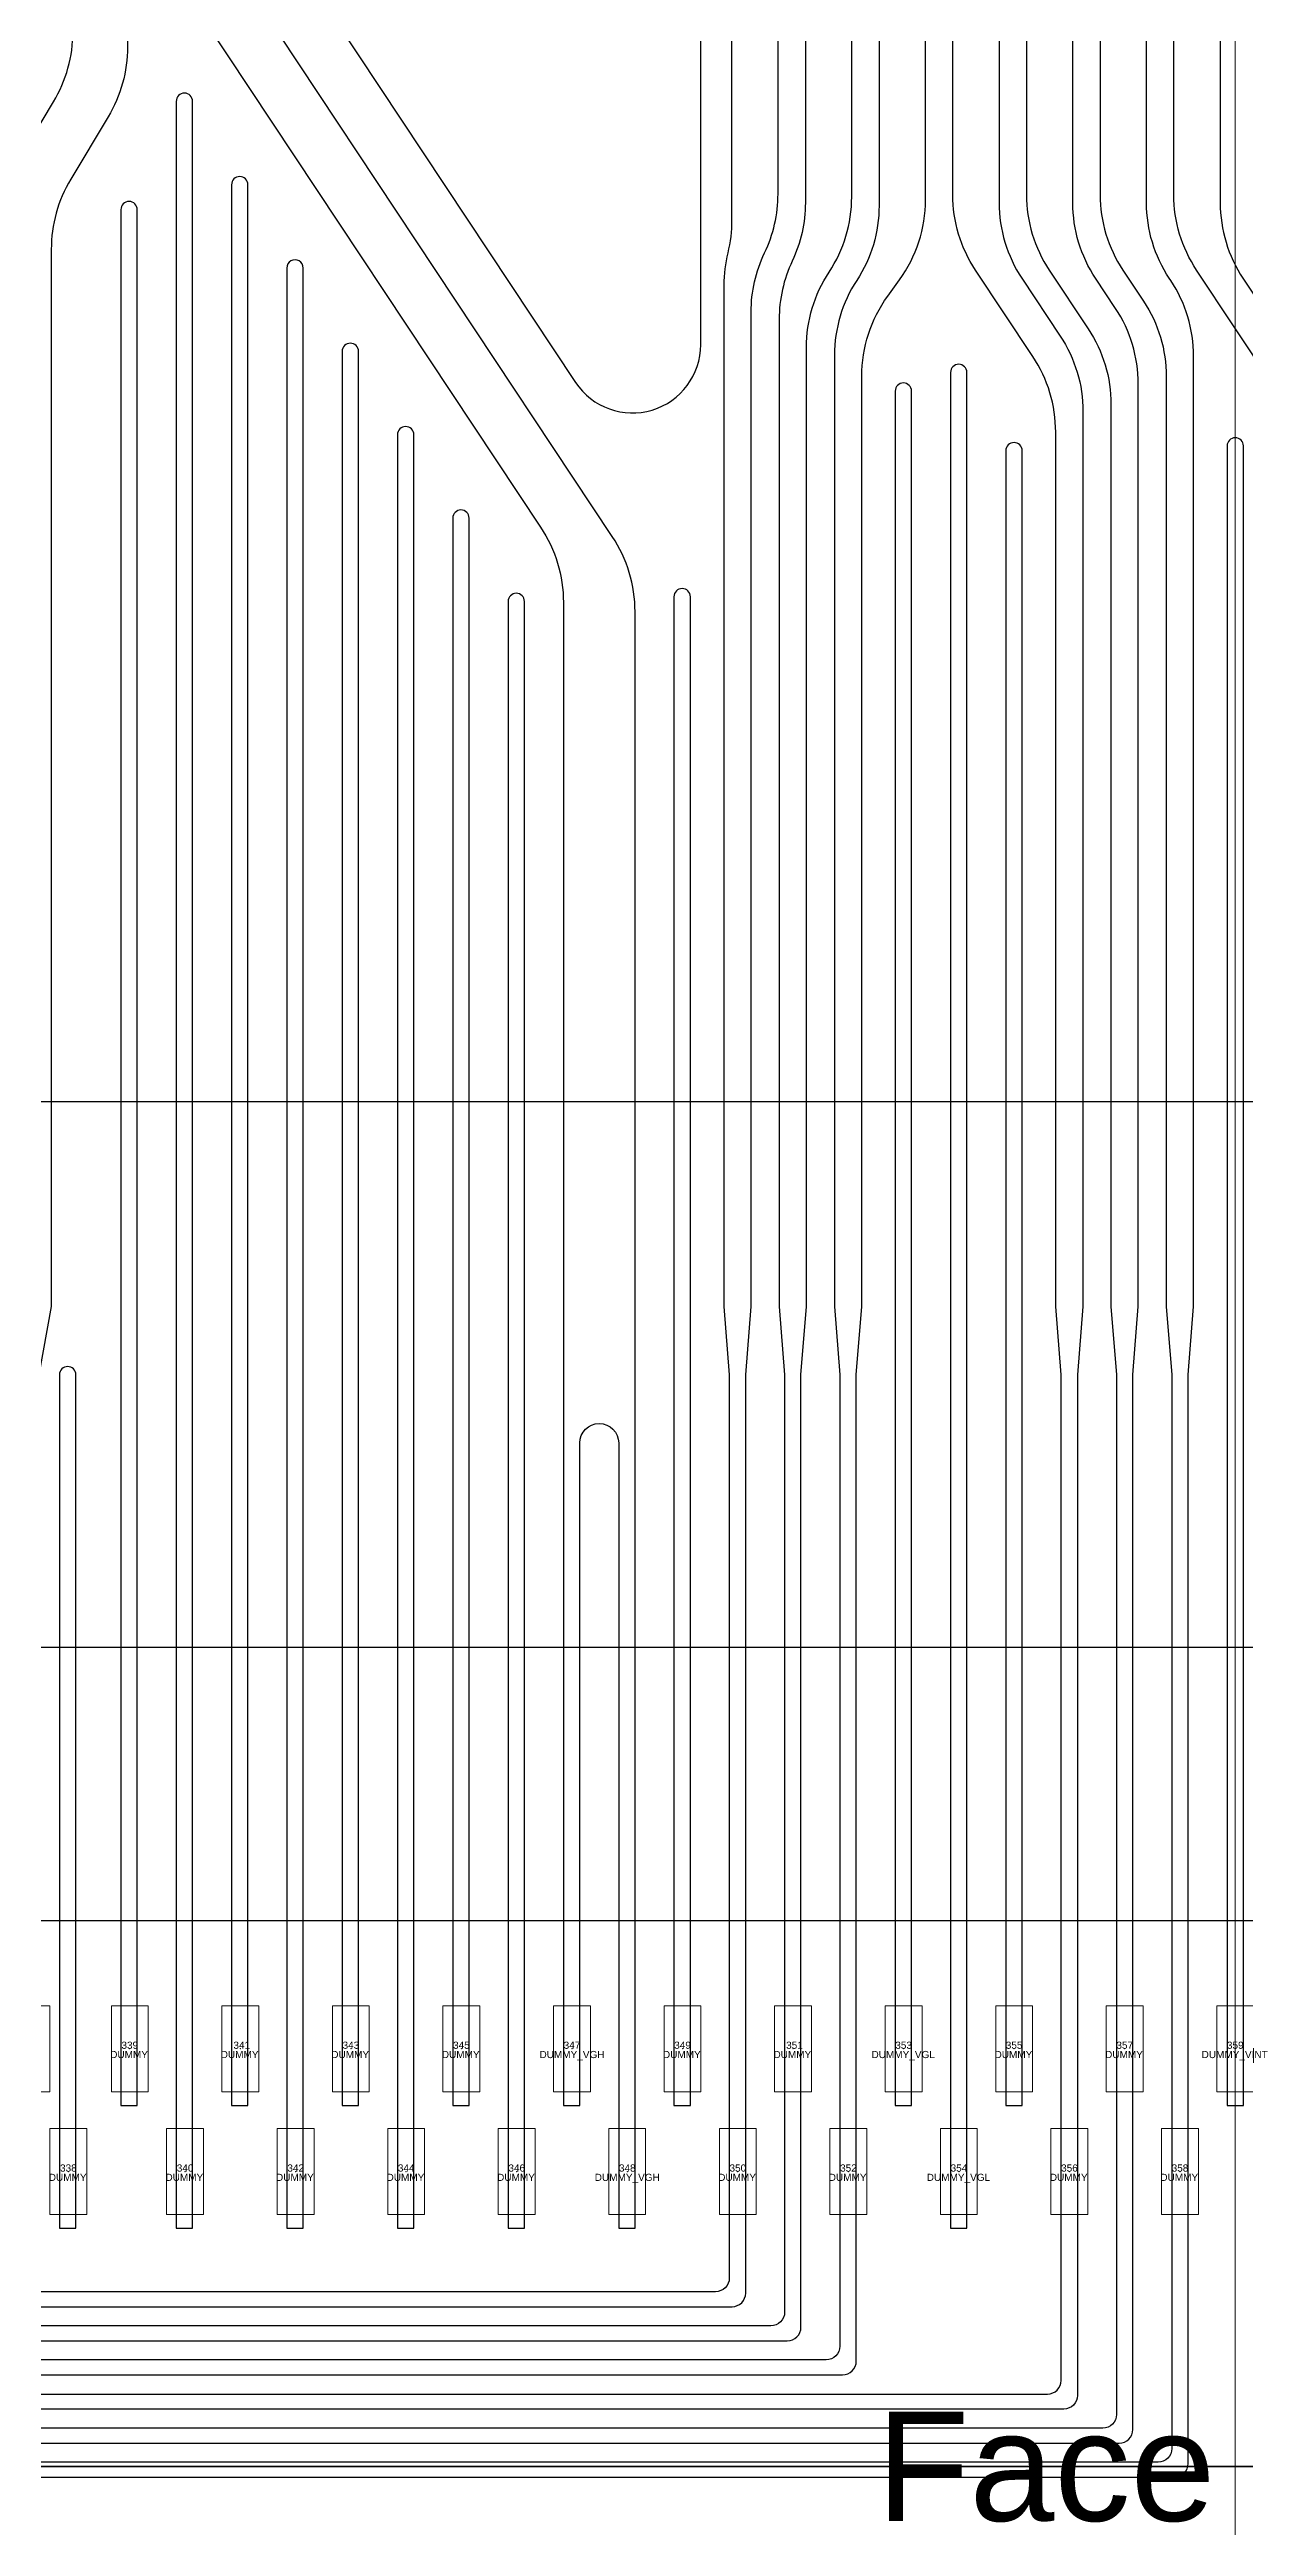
# Model space of a CAD drawing. Extents: x 10 to 206, y -65 to 73.
# Drawn here: x 61.238 to 62.114, y 33.532 to 35.348 of the extents above; entities that cross this region are included whole.
import ezdxf
from ezdxf.enums import TextEntityAlignment as Align

# ---------------------------------------------------------------- set-up
doc = ezdxf.new("R2010")
doc.units = 0
doc.header["$LTSCALE"] = 0.5
doc.layers.get('0').update_dxf_attribs({"lineweight": 13})
for name, color, linetype in [('01 Copper', 3, 'Continuous'), ('03 Solder resist', 6, 'Continuous'), ('04 Chip', 20, 'Continuous'), ('07 Potting', 132, 'Continuous'), ('08 Dimension&pin assignment', 7, 'Continuous')]:
    doc.layers.add(name, color=color, linetype=linetype)
for name, color, linetype, lineweight in [('05 Bump', 130, 'Continuous', 0), ('09 Center_line', 1, 'Continuous', 0), ('11 IL no.', 254, 'Continuous', 0), ('12 IL name', 210, 'Continuous', 0)]:
    doc.layers.add(name, color=color, linetype=linetype, lineweight=lineweight)
doc.styles.add('MBC_Arial_Font', font='arial.ttf')
doc.styles.get("Standard").update_dxf_attribs({"font": 'romans.shx', "width": 0.75, "bigfont": 'AllInOneBig.shx'})
doc.dimstyles.new('ISO-25', dxfattribs={"dimtxt": 0.5, "dimasz": 0.8, "dimexe": 0.1, "dimexo": 0.1, "dimgap": 0.1, "dimtad": 1, "dimdec": 3, "dimzin": 1, "dimdsep": 46, "dimtxsty": 'Standard', "dimcen": 0.5, "dimadec": 0, "dimazin": 0, "dimtfac": 1, "dimtdec": 3, "dimtmove": 0, "dimatfit": 3, "dimfxl": 0, "dimarcsym": 0})
doc.dimstyles.new('ISO-25$0', dxfattribs={"dimtxt": 0.5, "dimasz": 1, "dimexe": 0.1, "dimexo": 0.1, "dimgap": 0.1, "dimtad": 1, "dimdec": 3, "dimzin": 1, "dimdsep": 46, "dimtxsty": 'Standard', "dimcen": 0.5, "dimadec": 0, "dimazin": 0, "dimtfac": 1, "dimtdec": 3, "dimtmove": 0, "dimatfit": 3, "dimfxl": 0, "dimarcsym": 0})

# ---------------------------------------------------------------- blocks, each defined once
blk = doc.blocks.new('*U409')
at = {"color": 0}
blk.add_lwpolyline([(-0.0135, -0.0315), (0.0135, -0.0315), (0.0135, 0.0315), (-0.0135, 0.0315)], close=True, dxfattribs=at)
at = {"color": 0, "style": 'MBC_Arial_Font', "flags": 1}
for tag, p in [('COMMENT1', (0, 0.0023)), ('COMMENT2', (0, 0.0015)), ('COMMENT3', (0, 0.0007)), ('COMMENT4', (0, -0.0001)), ('PAD_NO', (0, 0.0031)), ('COMMENT5', (0, -0.0009)), ('COMMENT6', (0, -0.0018)), ('COMMENT7', (0, -0.0026)), ('COMMENT8', (0, -0.0034)), ('COMMENT9', (0, -0.0042))]:
    blk.add_attdef(tag, text='', height=0.000625, dxfattribs=at).set_placement(p, align=Align.MIDDLE_CENTER)
blk = doc.blocks.new('*U410')
at = {"color": 0}
blk.add_lwpolyline([(-0.0135, -0.0315), (0.0135, -0.0315), (0.0135, 0.0315), (-0.0135, 0.0315)], close=True, dxfattribs=at)
at = {"color": 0, "style": 'MBC_Arial_Font', "flags": 1}
for tag, p in [('COMMENT1', (0, 0.0023)), ('COMMENT2', (0, 0.0015)), ('COMMENT3', (0, 0.0007)), ('COMMENT4', (0, -0.0001)), ('PAD_NO', (0, 0.0031)), ('COMMENT5', (0, -0.0009)), ('COMMENT6', (0, -0.0018)), ('COMMENT7', (0, -0.0026)), ('COMMENT8', (0, -0.0034)), ('COMMENT9', (0, -0.0042))]:
    blk.add_attdef(tag, text='', height=0.000625, dxfattribs=at).set_placement(p, align=Align.MIDDLE_CENTER)
blk = doc.blocks.new('*U411')
at = {"color": 0}
blk.add_lwpolyline([(-0.0135, -0.0315), (0.0135, -0.0315), (0.0135, 0.0315), (-0.0135, 0.0315)], close=True, dxfattribs=at)
at = {"color": 0, "style": 'MBC_Arial_Font', "flags": 1}
for tag, p in [('COMMENT1', (0, 0.0023)), ('COMMENT2', (0, 0.0015)), ('COMMENT3', (0, 0.0007)), ('COMMENT4', (0, -0.0001)), ('PAD_NO', (0, 0.0031)), ('COMMENT5', (0, -0.0009)), ('COMMENT6', (0, -0.0018)), ('COMMENT7', (0, -0.0026)), ('COMMENT8', (0, -0.0034)), ('COMMENT9', (0, -0.0042))]:
    blk.add_attdef(tag, text='', height=0.000625, dxfattribs=at).set_placement(p, align=Align.MIDDLE_CENTER)
blk = doc.blocks.new('*U412')
at = {"color": 0}
blk.add_lwpolyline([(-0.0135, -0.0315), (0.0135, -0.0315), (0.0135, 0.0315), (-0.0135, 0.0315)], close=True, dxfattribs=at)
at = {"color": 0, "style": 'MBC_Arial_Font', "flags": 1}
for tag, p in [('COMMENT1', (0, 0.0023)), ('COMMENT2', (0, 0.0015)), ('COMMENT3', (0, 0.0007)), ('COMMENT4', (0, -0.0001)), ('PAD_NO', (0, 0.0031)), ('COMMENT5', (0, -0.0009)), ('COMMENT6', (0, -0.0018)), ('COMMENT7', (0, -0.0026)), ('COMMENT8', (0, -0.0034)), ('COMMENT9', (0, -0.0042))]:
    blk.add_attdef(tag, text='', height=0.000625, dxfattribs=at).set_placement(p, align=Align.MIDDLE_CENTER)
blk = doc.blocks.new('*U413')
at = {"color": 0}
blk.add_lwpolyline([(-0.0135, -0.0315), (0.0135, -0.0315), (0.0135, 0.0315), (-0.0135, 0.0315)], close=True, dxfattribs=at)
at = {"color": 0, "style": 'MBC_Arial_Font', "flags": 1}
for tag, p in [('COMMENT1', (0, 0.0023)), ('COMMENT2', (0, 0.0015)), ('COMMENT3', (0, 0.0007)), ('COMMENT4', (0, -0.0001)), ('PAD_NO', (0, 0.0031)), ('COMMENT5', (0, -0.0009)), ('COMMENT6', (0, -0.0018)), ('COMMENT7', (0, -0.0026)), ('COMMENT8', (0, -0.0034)), ('COMMENT9', (0, -0.0042))]:
    blk.add_attdef(tag, text='', height=0.000625, dxfattribs=at).set_placement(p, align=Align.MIDDLE_CENTER)
blk = doc.blocks.new('*U414')
at = {"color": 0}
blk.add_lwpolyline([(-0.0135, -0.0315), (0.0135, -0.0315), (0.0135, 0.0315), (-0.0135, 0.0315)], close=True, dxfattribs=at)
at = {"color": 0, "style": 'MBC_Arial_Font', "flags": 1}
for tag, p in [('COMMENT1', (0, 0.0023)), ('COMMENT2', (0, 0.0015)), ('COMMENT3', (0, 0.0007)), ('COMMENT4', (0, -0.0001)), ('PAD_NO', (0, 0.0031)), ('COMMENT5', (0, -0.0009)), ('COMMENT6', (0, -0.0018)), ('COMMENT7', (0, -0.0026)), ('COMMENT8', (0, -0.0034)), ('COMMENT9', (0, -0.0042))]:
    blk.add_attdef(tag, text='', height=0.000625, dxfattribs=at).set_placement(p, align=Align.MIDDLE_CENTER)
blk = doc.blocks.new('*U415')
at = {"color": 0}
blk.add_lwpolyline([(-0.0135, -0.0315), (0.0135, -0.0315), (0.0135, 0.0315), (-0.0135, 0.0315)], close=True, dxfattribs=at)
at = {"color": 0, "style": 'MBC_Arial_Font', "flags": 1}
for tag, p in [('COMMENT1', (0, 0.0023)), ('COMMENT2', (0, 0.0015)), ('COMMENT3', (0, 0.0007)), ('COMMENT4', (0, -0.0001)), ('PAD_NO', (0, 0.0031)), ('COMMENT5', (0, -0.0009)), ('COMMENT6', (0, -0.0018)), ('COMMENT7', (0, -0.0026)), ('COMMENT8', (0, -0.0034)), ('COMMENT9', (0, -0.0042))]:
    blk.add_attdef(tag, text='', height=0.000625, dxfattribs=at).set_placement(p, align=Align.MIDDLE_CENTER)
blk = doc.blocks.new('*U416')
at = {"color": 0}
blk.add_lwpolyline([(-0.0135, -0.0315), (0.0135, -0.0315), (0.0135, 0.0315), (-0.0135, 0.0315)], close=True, dxfattribs=at)
at = {"color": 0, "style": 'MBC_Arial_Font', "flags": 1}
for tag, p in [('COMMENT1', (0, 0.0023)), ('COMMENT2', (0, 0.0015)), ('COMMENT3', (0, 0.0007)), ('COMMENT4', (0, -0.0001)), ('PAD_NO', (0, 0.0031)), ('COMMENT5', (0, -0.0009)), ('COMMENT6', (0, -0.0018)), ('COMMENT7', (0, -0.0026)), ('COMMENT8', (0, -0.0034)), ('COMMENT9', (0, -0.0042))]:
    blk.add_attdef(tag, text='', height=0.000625, dxfattribs=at).set_placement(p, align=Align.MIDDLE_CENTER)
blk = doc.blocks.new('*U417')
at = {"color": 0}
blk.add_lwpolyline([(-0.0135, -0.0315), (0.0135, -0.0315), (0.0135, 0.0315), (-0.0135, 0.0315)], close=True, dxfattribs=at)
at = {"color": 0, "style": 'MBC_Arial_Font', "flags": 1}
for tag, p in [('COMMENT1', (0, 0.0023)), ('COMMENT2', (0, 0.0015)), ('COMMENT3', (0, 0.0007)), ('COMMENT4', (0, -0.0001)), ('PAD_NO', (0, 0.0031)), ('COMMENT5', (0, -0.0009)), ('COMMENT6', (0, -0.0018)), ('COMMENT7', (0, -0.0026)), ('COMMENT8', (0, -0.0034)), ('COMMENT9', (0, -0.0042))]:
    blk.add_attdef(tag, text='', height=0.000625, dxfattribs=at).set_placement(p, align=Align.MIDDLE_CENTER)
blk = doc.blocks.new('*U418')
at = {"color": 0}
blk.add_lwpolyline([(-0.0135, -0.0315), (0.0135, -0.0315), (0.0135, 0.0315), (-0.0135, 0.0315)], close=True, dxfattribs=at)
at = {"color": 0, "style": 'MBC_Arial_Font', "flags": 1}
for tag, p in [('COMMENT1', (0, 0.0023)), ('COMMENT2', (0, 0.0015)), ('COMMENT3', (0, 0.0007)), ('COMMENT4', (0, -0.0001)), ('PAD_NO', (0, 0.0031)), ('COMMENT5', (0, -0.0009)), ('COMMENT6', (0, -0.0018)), ('COMMENT7', (0, -0.0026)), ('COMMENT8', (0, -0.0034)), ('COMMENT9', (0, -0.0042))]:
    blk.add_attdef(tag, text='', height=0.000625, dxfattribs=at).set_placement(p, align=Align.MIDDLE_CENTER)
blk = doc.blocks.new('*U419')
at = {"color": 0}
blk.add_lwpolyline([(-0.0135, -0.0315), (0.0135, -0.0315), (0.0135, 0.0315), (-0.0135, 0.0315)], close=True, dxfattribs=at)
at = {"color": 0, "style": 'MBC_Arial_Font', "flags": 1}
for tag, p in [('COMMENT1', (0, 0.0023)), ('COMMENT2', (0, 0.0015)), ('COMMENT3', (0, 0.0007)), ('COMMENT4', (0, -0.0001)), ('PAD_NO', (0, 0.0031)), ('COMMENT5', (0, -0.0009)), ('COMMENT6', (0, -0.0018)), ('COMMENT7', (0, -0.0026)), ('COMMENT8', (0, -0.0034)), ('COMMENT9', (0, -0.0042))]:
    blk.add_attdef(tag, text='', height=0.000625, dxfattribs=at).set_placement(p, align=Align.MIDDLE_CENTER)
blk = doc.blocks.new('*U420')
at = {"color": 0}
blk.add_lwpolyline([(-0.0135, -0.0315), (0.0135, -0.0315), (0.0135, 0.0315), (-0.0135, 0.0315)], close=True, dxfattribs=at)
at = {"color": 0, "style": 'MBC_Arial_Font', "flags": 1}
for tag, p in [('COMMENT1', (0, 0.0023)), ('COMMENT2', (0, 0.0015)), ('COMMENT3', (0, 0.0007)), ('COMMENT4', (0, -0.0001)), ('PAD_NO', (0, 0.0031)), ('COMMENT5', (0, -0.0009)), ('COMMENT6', (0, -0.0018)), ('COMMENT7', (0, -0.0026)), ('COMMENT8', (0, -0.0034)), ('COMMENT9', (0, -0.0042))]:
    blk.add_attdef(tag, text='', height=0.000625, dxfattribs=at).set_placement(p, align=Align.MIDDLE_CENTER)
blk = doc.blocks.new('*U421')
at = {"color": 0}
blk.add_lwpolyline([(-0.0135, -0.0315), (0.0135, -0.0315), (0.0135, 0.0315), (-0.0135, 0.0315)], close=True, dxfattribs=at)
at = {"color": 0, "style": 'MBC_Arial_Font', "flags": 1}
for tag, p in [('COMMENT1', (0, 0.0023)), ('COMMENT2', (0, 0.0015)), ('COMMENT3', (0, 0.0007)), ('COMMENT4', (0, -0.0001)), ('PAD_NO', (0, 0.0031)), ('COMMENT5', (0, -0.0009)), ('COMMENT6', (0, -0.0018)), ('COMMENT7', (0, -0.0026)), ('COMMENT8', (0, -0.0034)), ('COMMENT9', (0, -0.0042))]:
    blk.add_attdef(tag, text='', height=0.000625, dxfattribs=at).set_placement(p, align=Align.MIDDLE_CENTER)
blk = doc.blocks.new('*U422')
at = {"color": 0}
blk.add_lwpolyline([(-0.0135, -0.0315), (0.0135, -0.0315), (0.0135, 0.0315), (-0.0135, 0.0315)], close=True, dxfattribs=at)
at = {"color": 0, "style": 'MBC_Arial_Font', "flags": 1}
for tag, p in [('COMMENT1', (0, 0.0023)), ('COMMENT2', (0, 0.0015)), ('COMMENT3', (0, 0.0007)), ('COMMENT4', (0, -0.0001)), ('PAD_NO', (0, 0.0031)), ('COMMENT5', (0, -0.0009)), ('COMMENT6', (0, -0.0018)), ('COMMENT7', (0, -0.0026)), ('COMMENT8', (0, -0.0034)), ('COMMENT9', (0, -0.0042))]:
    blk.add_attdef(tag, text='', height=0.000625, dxfattribs=at).set_placement(p, align=Align.MIDDLE_CENTER)
blk = doc.blocks.new('*U423')
at = {"color": 0}
blk.add_lwpolyline([(-0.0135, -0.0315), (0.0135, -0.0315), (0.0135, 0.0315), (-0.0135, 0.0315)], close=True, dxfattribs=at)
at = {"color": 0, "style": 'MBC_Arial_Font', "flags": 1}
for tag, p in [('COMMENT1', (0, 0.0023)), ('COMMENT2', (0, 0.0015)), ('COMMENT3', (0, 0.0007)), ('COMMENT4', (0, -0.0001)), ('PAD_NO', (0, 0.0031)), ('COMMENT5', (0, -0.0009)), ('COMMENT6', (0, -0.0018)), ('COMMENT7', (0, -0.0026)), ('COMMENT8', (0, -0.0034)), ('COMMENT9', (0, -0.0042))]:
    blk.add_attdef(tag, text='', height=0.000625, dxfattribs=at).set_placement(p, align=Align.MIDDLE_CENTER)
blk = doc.blocks.new('*U424')
at = {"color": 0}
blk.add_lwpolyline([(-0.0135, -0.0315), (0.0135, -0.0315), (0.0135, 0.0315), (-0.0135, 0.0315)], close=True, dxfattribs=at)
at = {"color": 0, "style": 'MBC_Arial_Font', "flags": 1}
for tag, p in [('COMMENT1', (0, 0.0023)), ('COMMENT2', (0, 0.0015)), ('COMMENT3', (0, 0.0007)), ('COMMENT4', (0, -0.0001)), ('PAD_NO', (0, 0.0031)), ('COMMENT5', (0, -0.0009)), ('COMMENT6', (0, -0.0018)), ('COMMENT7', (0, -0.0026)), ('COMMENT8', (0, -0.0034)), ('COMMENT9', (0, -0.0042))]:
    blk.add_attdef(tag, text='', height=0.000625, dxfattribs=at).set_placement(p, align=Align.MIDDLE_CENTER)
blk = doc.blocks.new('*U425')
at = {"color": 0}
blk.add_lwpolyline([(-0.0135, -0.0315), (0.0135, -0.0315), (0.0135, 0.0315), (-0.0135, 0.0315)], close=True, dxfattribs=at)
at = {"color": 0, "style": 'MBC_Arial_Font', "flags": 1}
for tag, p in [('COMMENT1', (0, 0.0023)), ('COMMENT2', (0, 0.0015)), ('COMMENT3', (0, 0.0007)), ('COMMENT4', (0, -0.0001)), ('PAD_NO', (0, 0.0031)), ('COMMENT5', (0, -0.0009)), ('COMMENT6', (0, -0.0018)), ('COMMENT7', (0, -0.0026)), ('COMMENT8', (0, -0.0034)), ('COMMENT9', (0, -0.0042))]:
    blk.add_attdef(tag, text='', height=0.000625, dxfattribs=at).set_placement(p, align=Align.MIDDLE_CENTER)
blk = doc.blocks.new('*U426')
at = {"color": 0}
blk.add_lwpolyline([(-0.0135, -0.0315), (0.0135, -0.0315), (0.0135, 0.0315), (-0.0135, 0.0315)], close=True, dxfattribs=at)
at = {"color": 0, "style": 'MBC_Arial_Font', "flags": 1}
for tag, p in [('COMMENT1', (0, 0.0023)), ('COMMENT2', (0, 0.0015)), ('COMMENT3', (0, 0.0007)), ('COMMENT4', (0, -0.0001)), ('PAD_NO', (0, 0.0031)), ('COMMENT5', (0, -0.0009)), ('COMMENT6', (0, -0.0018)), ('COMMENT7', (0, -0.0026)), ('COMMENT8', (0, -0.0034)), ('COMMENT9', (0, -0.0042))]:
    blk.add_attdef(tag, text='', height=0.000625, dxfattribs=at).set_placement(p, align=Align.MIDDLE_CENTER)
blk = doc.blocks.new('*U427')
at = {"color": 0}
blk.add_lwpolyline([(-0.0135, -0.0315), (0.0135, -0.0315), (0.0135, 0.0315), (-0.0135, 0.0315)], close=True, dxfattribs=at)
at = {"color": 0, "style": 'MBC_Arial_Font', "flags": 1}
for tag, p in [('COMMENT1', (0, 0.0023)), ('COMMENT2', (0, 0.0015)), ('COMMENT3', (0, 0.0007)), ('COMMENT4', (0, -0.0001)), ('PAD_NO', (0, 0.0031)), ('COMMENT5', (0, -0.0009)), ('COMMENT6', (0, -0.0018)), ('COMMENT7', (0, -0.0026)), ('COMMENT8', (0, -0.0034)), ('COMMENT9', (0, -0.0042))]:
    blk.add_attdef(tag, text='', height=0.000625, dxfattribs=at).set_placement(p, align=Align.MIDDLE_CENTER)
blk = doc.blocks.new('*U428')
at = {"color": 0}
blk.add_lwpolyline([(-0.0135, -0.0315), (0.0135, -0.0315), (0.0135, 0.0315), (-0.0135, 0.0315)], close=True, dxfattribs=at)
at = {"color": 0, "style": 'MBC_Arial_Font', "flags": 1}
for tag, p in [('COMMENT1', (0, 0.0023)), ('COMMENT2', (0, 0.0015)), ('COMMENT3', (0, 0.0007)), ('COMMENT4', (0, -0.0001)), ('PAD_NO', (0, 0.0031)), ('COMMENT5', (0, -0.0009)), ('COMMENT6', (0, -0.0018)), ('COMMENT7', (0, -0.0026)), ('COMMENT8', (0, -0.0034)), ('COMMENT9', (0, -0.0042))]:
    blk.add_attdef(tag, text='', height=0.000625, dxfattribs=at).set_placement(p, align=Align.MIDDLE_CENTER)
blk = doc.blocks.new('*U429')
at = {"color": 0}
blk.add_lwpolyline([(-0.0135, -0.0315), (0.0135, -0.0315), (0.0135, 0.0315), (-0.0135, 0.0315)], close=True, dxfattribs=at)
at = {"color": 0, "style": 'MBC_Arial_Font', "flags": 1}
for tag, p in [('COMMENT1', (0, 0.0023)), ('COMMENT2', (0, 0.0015)), ('COMMENT3', (0, 0.0007)), ('COMMENT4', (0, -0.0001)), ('PAD_NO', (0, 0.0031)), ('COMMENT5', (0, -0.0009)), ('COMMENT6', (0, -0.0018)), ('COMMENT7', (0, -0.0026)), ('COMMENT8', (0, -0.0034)), ('COMMENT9', (0, -0.0042))]:
    blk.add_attdef(tag, text='', height=0.000625, dxfattribs=at).set_placement(p, align=Align.MIDDLE_CENTER)
blk = doc.blocks.new('*U430')
at = {"color": 0}
blk.add_lwpolyline([(-0.0135, -0.0315), (0.0135, -0.0315), (0.0135, 0.0315), (-0.0135, 0.0315)], close=True, dxfattribs=at)
at = {"color": 0, "style": 'MBC_Arial_Font', "flags": 1}
for tag, p in [('COMMENT1', (0, 0.0023)), ('COMMENT2', (0, 0.0015)), ('COMMENT3', (0, 0.0007)), ('COMMENT4', (0, -0.0001)), ('PAD_NO', (0, 0.0031)), ('COMMENT5', (0, -0.0009)), ('COMMENT6', (0, -0.0018)), ('COMMENT7', (0, -0.0026)), ('COMMENT8', (0, -0.0034)), ('COMMENT9', (0, -0.0042))]:
    blk.add_attdef(tag, text='', height=0.000625, dxfattribs=at).set_placement(p, align=Align.MIDDLE_CENTER)
blk = doc.blocks.new('*U431')
at = {"color": 0}
blk.add_lwpolyline([(-0.0135, -0.0315), (0.0135, -0.0315), (0.0135, 0.0315), (-0.0135, 0.0315)], close=True, dxfattribs=at)
at = {"color": 0, "style": 'MBC_Arial_Font', "flags": 1}
for tag, p in [('COMMENT1', (0, 0.0023)), ('COMMENT2', (0, 0.0015)), ('COMMENT3', (0, 0.0007)), ('COMMENT4', (0, -0.0001)), ('PAD_NO', (0, 0.0031)), ('COMMENT5', (0, -0.0009)), ('COMMENT6', (0, -0.0018)), ('COMMENT7', (0, -0.0026)), ('COMMENT8', (0, -0.0034)), ('COMMENT9', (0, -0.0042))]:
    blk.add_attdef(tag, text='', height=0.000625, dxfattribs=at).set_placement(p, align=Align.MIDDLE_CENTER)
blk = doc.blocks.new('*D612')
at = {"layer": '08 Dimension&pin assignment', "color": 0, "lineweight": -2, "transparency": 16777216}
for p, q in [((57.7573, 33.4764), (57.7573, 24.8628)), ((62.1073, 27.9964), (62.1073, 24.8628)), ((57.7573, 24.9628), (46.4727, 24.9628)), ((61.3073, 24.9628), (58.5573, 24.9628))]:
    blk.add_line(p, q, dxfattribs=at)
at = {"layer": '08 Dimension&pin assignment', "color": 0, "transparency": 16777216}
for points in [[(58.5573, 25.0961), (58.5573, 24.8294), (57.7573, 24.9628)], [(61.3073, 25.0961), (61.3073, 24.8294), (62.1073, 24.9628)]]:
    blk.add_solid(points, dxfattribs=at)
at = {"layer": '08 Dimension&pin assignment', "color": 0, "transparency": 16777216, "insert": (50.3942, 25.4437), "char_height": 0.5, "attachment_point": 5}
blk.add_mtext('4.350%%P1.00(Tape NG hole)', dxfattribs=at)
blk = doc.blocks.new('*D629')
at = {"layer": '08 Dimension&pin assignment', "color": 0, "lineweight": -2, "transparency": 16777216}
for p, q in [((55.6423, 35.3125), (55.6423, 51.9014)), ((68.5723, 35.3125), (68.5723, 51.9014)), ((56.4423, 51.8014), (67.7723, 51.8014))]:
    blk.add_line(p, q, dxfattribs=at)
at = {"layer": '08 Dimension&pin assignment', "color": 0, "transparency": 16777216}
for points in [[(56.4423, 51.9348), (56.4423, 51.6681), (55.6423, 51.8014)], [(67.7723, 51.9348), (67.7723, 51.6681), (68.5723, 51.8014)]]:
    blk.add_solid(points, dxfattribs=at)
at = {"layer": '08 Dimension&pin assignment', "color": 0, "transparency": 16777216, "insert": (62.1073, 52.2824), "char_height": 0.5, "attachment_point": 5}
blk.add_mtext('12.930±0.1(Cutline)', dxfattribs=at)
blk = doc.blocks.new('*D632')
at = {"layer": '08 Dimension&pin assignment', "color": 0, "lineweight": -2, "transparency": 16777216}
for p, q in [((86.5948, 34.3764), (86.5948, 45.0329)), ((57.8573, 33.5764), (86.6948, 33.5764)), ((79.6948, 33.5764), (86.6948, 33.5764)), ((86.5948, 32.7764), (86.5948, 31.9764))]:
    blk.add_line(p, q, dxfattribs=at)
at = {"layer": '08 Dimension&pin assignment', "color": 0, "transparency": 16777216}
for points in [[(86.4614, 34.3764), (86.7281, 34.3764), (86.5948, 33.5764)], [(86.4614, 32.7764), (86.7281, 32.7764), (86.5948, 33.5764)]]:
    blk.add_solid(points, dxfattribs=at)
at = {"layer": '08 Dimension&pin assignment', "color": 0, "transparency": 16777216, "insert": (86.1138, 41.0847), "char_height": 0.5, "attachment_point": 5, "rotation": 90}
blk.add_mtext('0%%P1(%%C5mm Tape NG Hole)', dxfattribs=at)
blk = doc.blocks.new('*D638')
at = {"layer": '08 Dimension&pin assignment', "color": 0, "lineweight": -2, "transparency": 16777216}
for p, q in [((62.1073, 42.4464), (62.1073, 45.9014)), ((67.5223, 34.1764), (67.5223, 45.9014)), ((62.9073, 45.8014), (66.7223, 45.8014)), ((67.5223, 45.8014), (72.9508, 45.8014))]:
    blk.add_line(p, q, dxfattribs=at)
at = {"layer": '08 Dimension&pin assignment', "color": 0, "transparency": 16777216}
for points in [[(62.9073, 45.9348), (62.9073, 45.6681), (62.1073, 45.8014)], [(66.7223, 45.9348), (66.7223, 45.6681), (67.5223, 45.8014)]]:
    blk.add_solid(points, dxfattribs=at)
at = {"layer": '08 Dimension&pin assignment', "color": 0, "transparency": 16777216, "insert": (70.6365, 46.2824), "char_height": 0.5, "attachment_point": 5}
blk.add_mtext('5.415{\\A1;\\Fromans,bigfont|c128;%%P0.1\\Fromans,bigfont|c136;5\\Fromans,bigfont|c128;(\\Fromans,bigfont|c136;SR\\Fromans,bigfont|c128;)}', dxfattribs=at)
blk = doc.blocks.new('*D639')
at = {"layer": '08 Dimension&pin assignment', "color": 0, "lineweight": -2, "transparency": 16777216}
for p, q in [((56.6923, 34.1764), (56.6923, 45.9014)), ((62.1073, 42.4464), (62.1073, 45.9014)), ((61.3073, 45.8014), (57.4923, 45.8014))]:
    blk.add_line(p, q, dxfattribs=at)
at = {"layer": '08 Dimension&pin assignment', "color": 0, "transparency": 16777216}
for points in [[(57.4923, 45.9348), (57.4923, 45.6681), (56.6923, 45.8014)], [(61.3073, 45.9348), (61.3073, 45.6681), (62.1073, 45.8014)]]:
    blk.add_solid(points, dxfattribs=at)
at = {"layer": '08 Dimension&pin assignment', "color": 0, "transparency": 16777216, "insert": (59.3998, 46.2824), "char_height": 0.5, "attachment_point": 5}
blk.add_mtext('5.415{\\A1;\\Fromans,bigfont|c128;%%P0.1\\Fromans,bigfont|c136;5\\Fromans,bigfont|c128;(\\Fromans,bigfont|c136;SR\\Fromans,bigfont|c128;)}', dxfattribs=at)
blk = doc.blocks.new('*D645')
at = {"layer": '08 Dimension&pin assignment', "color": 0, "lineweight": -2, "transparency": 16777216}
for p, q in [((55.6423, 33.4764), (55.6423, 16.8026)), ((62.1073, 33.4764), (62.1073, 16.8026)), ((61.3073, 16.9026), (56.4423, 16.9026))]:
    blk.add_line(p, q, dxfattribs=at)
at = {"layer": '08 Dimension&pin assignment', "color": 0, "transparency": 16777216}
for points in [[(56.4423, 17.036), (56.4423, 16.7693), (55.6423, 16.9026)], [(61.3073, 17.036), (61.3073, 16.7693), (62.1073, 16.9026)]]:
    blk.add_solid(points, dxfattribs=at)
at = {"layer": 'Defpoints', "color": 0, "transparency": 16777216}
for p in [(55.6423, 33.5764), (62.1073, 33.5764), (55.6423, 16.9026)]:
    blk.add_point(p, dxfattribs=at)
at = {"layer": '08 Dimension&pin assignment', "color": 0, "transparency": 16777216, "insert": (60.7517, 17.2526), "char_height": 0.5, "attachment_point": 5}
blk.add_mtext('{\\Fromans,chineset|c134;6.465%%P0.1}', dxfattribs=at)
blk = doc.blocks.new('*D692')
at = {"layer": '08 Dimension&pin assignment', "color": 0, "lineweight": -2, "transparency": 16777216}
for p, q in [((57.1453, 33.9409), (57.1453, 43.8654)), ((67.0692, 33.9409), (67.0692, 43.8654)), ((57.9453, 43.7654), (66.2692, 43.7654)), ((67.0692, 43.7654), (78.7121, 43.7654))]:
    blk.add_line(p, q, dxfattribs=at)
at = {"layer": '08 Dimension&pin assignment', "color": 0, "transparency": 16777216}
for points in [[(57.9453, 43.8987), (57.9453, 43.632), (57.1453, 43.7654)], [(66.2692, 43.632), (66.2692, 43.8987), (67.0692, 43.7654)]]:
    blk.add_solid(points, dxfattribs=at)
at = {"layer": 'Defpoints', "color": 0, "transparency": 16777216}
for p in [(67.0692, 43.7654), (57.1453, 33.8409), (67.0692, 33.8409)]:
    blk.add_point(p, dxfattribs=at)
at = {"layer": '08 Dimension&pin assignment', "color": 0, "transparency": 16777216, "insert": (73.2907, 44.2463), "char_height": 0.5, "attachment_point": 5}
blk.add_mtext('{\\Fromans,chineset|c0;\\C2;9.9\\Fromans.shx,chineset.shx|c0;18*1.0006=9.9239508%%P0.005(I/L)}', dxfattribs=at)

msp = doc.modelspace()

# ---------------------------------------------------------------- linework, layer by layer
at = {"layer": '01 Copper'}
for points in [[(62.16163868, 35.06127551), (62.07892941, 35.18596442, -0.1474768248), (62.06226274, 35.2412415), (62.06226274, 35.95053667, -0.1989123674), (62.0769074, 35.985892), (62.08461208, 35.99359668, 0.1989123674), (62.09925674, 36.02895202), (62.09925674, 38.57693204), (62.10225674, 38.58693204), (62.10225674, 38.68693204), (62.09925674, 38.69693204), (62.09925674, 39.81813707), (62.08975674, 39.83761276), (62.08975674, 41.03142951), (62.01475674, 41.03142951), (62.01475674, 41.15142951), (62.09975674, 41.15142951), (62.09975674, 39.84904553), (62.11525674, 39.81726941)], [(57.24383804, 33.56842951), (62.06273244, 33.56842951, 0.4142135624), (62.07273244, 33.57842951), (62.07273244, 34.37642951), (62.07673244, 34.42642951), (62.07673244, 35.12294397, 0.1474768248), (62.06006578, 35.17822105), (62.05892941, 35.17993419, -0.1474768248), (62.04226274, 35.23521127), (62.04226274, 35.95882094, -0.1989123674), (62.0569074, 35.99417628), (62.07062408, 36.00789295, 0.1989123674), (62.08526874, 36.04324829), (62.08526874, 38.57693204)], [(62.06926874, 38.57693204), (62.06926874, 36.06260363, -0.1989123674), (62.05462408, 36.02724829), (62.0229074, 35.99553162, 0.1989123674), (62.00826274, 35.96017628), (62.00826274, 35.2412415, 0.1474768248), (62.02492941, 35.18596442), (62.04006578, 35.16314548, -0.1474768248), (62.05673244, 35.10786841), (62.05673244, 34.42642951), (62.06073244, 34.37642951), (62.06073244, 33.58942951, -0.4142135624), (62.05073244, 33.57942951), (57.25583804, 33.57942951, -0.4142135624)], [(57.30687584, 33.59342951), (62.02220814, 33.59342951, 0.4142135624), (62.03220814, 33.60342951), (62.03220814, 34.37642951), (62.03620814, 34.42642951), (62.03620814, 35.10262859, 0.1474768248), (62.01954148, 35.15790567), (62.00492941, 35.17993419, -0.1474768248), (61.98826274, 35.23521127), (61.98826274, 35.96846055, -0.1989123674), (62.0029074, 36.00381589), (62.04063608, 36.04154456, 0.1989123674), (62.05528074, 36.0768999), (62.05528074, 38.57693204)], [(62.03928074, 38.57693204), (62.03928074, 36.09625524, -0.1989123674), (62.02463608, 36.0608999), (61.9689074, 36.00517123, 0.1989123674), (61.95426274, 35.96981589), (61.95426274, 35.2412415, 0.1474768248), (61.97092941, 35.18596442), (61.99954148, 35.1428301, -0.1474768248), (62.01620814, 35.08755302), (62.01620814, 34.42642951), (62.02020814, 34.37642951), (62.02020814, 33.61442951, -0.4142135624), (62.01020814, 33.60442951), (57.31887584, 33.60442951, -0.4142135624)], [(62.02529274, 38.57693204), (62.02529274, 36.11055151, -0.1989123674), (62.01064808, 36.07519617), (61.9489074, 36.0134555, 0.1989123674), (61.93426274, 35.97810016), (61.93426274, 35.23521127, 0.1474768248), (61.95092941, 35.17993419), (61.97901718, 35.13759029, -0.1474768248), (61.99568384, 35.08231321), (61.99568384, 34.42642951), (61.99168384, 34.37642951), (61.99168384, 33.62842951, -0.4142135624), (61.98168384, 33.61842951), (57.36991364, 33.61842951, -0.4142135624)], [(57.38191364, 33.62942951), (61.96968384, 33.62942951, 0.4142135624), (61.97968384, 33.63942951), (61.97968384, 34.37642951), (61.97568384, 34.42642951), (61.97568384, 35.06723764, 0.1474768248), (61.95901718, 35.12251472), (61.91692941, 35.18596442, -0.1474768248), (61.90026274, 35.2412415), (61.90026274, 35.9794555, -0.1989123674), (61.9149074, 36.01481084), (61.99464808, 36.09455151, 0.1989123674), (62.00929274, 36.12990685), (62.00929274, 38.57693204)], [(57.46447034, 33.64342951), (61.81958664, 33.64342951, 0.4142135624), (61.82958664, 33.65342951), (61.82958664, 34.37642951), (61.83358664, 34.42642951), (61.83358664, 35.10820914, -0.1580169205), (61.85260073, 35.16687158), (61.86124866, 35.17881041, 0.1580169205), (61.88026274, 35.23747284), (61.88026274, 35.98773977, -0.1989123674), (61.8949074, 36.02309511), (61.92068408, 36.04887179, 0.1989123674), (61.93532874, 36.08422712), (61.93532874, 38.57693204)], [(61.88934074, 38.57693204), (61.88934074, 36.07359446, -0.1989123674), (61.87469608, 36.03823912), (61.8609074, 36.02445045, 0.1989123674), (61.84626274, 35.98909511), (61.84626274, 35.23315115, -0.1459517345), (61.82992469, 35.1783727, 0.1459517345), (61.81358664, 35.12359426), (61.81358664, 34.42642951), (61.81758664, 34.37642951), (61.81758664, 33.66442951, -0.4142135624), (61.80758664, 33.65442951), (57.50798924, 33.65442951, -0.4142135624)], [(57.52750814, 33.66842951), (61.77906234, 33.66842951, 0.4142135624), (61.78906234, 33.67842951), (61.78906234, 34.37642951), (61.79306234, 34.42642951), (61.79306234, 35.1292802, -0.1471694146), (61.80966254, 35.18445694, 0.1471694146), (61.82626274, 35.23963369), (61.82626274, 35.99911912, -0.158400569), (61.83581374, 36.02851093, 0.158400569), (61.84536474, 36.05790273), (61.84536474, 38.57693204)], [(61.79937674, 38.57693204), (61.79937674, 36.04700813, -0.0669793499), (61.79581974, 36.0205743, 0.0669793499), (61.79226274, 35.99414046), (61.79226274, 35.235312, -0.1108927578), (61.78266254, 35.19255833, 0.1108927578), (61.77306234, 35.14980466), (61.77306234, 34.42642951), (61.77706234, 34.37642951), (61.77706234, 33.68942951, -0.4142135624), (61.76706234, 33.67942951), (57.57102704, 33.67942951, -0.4142135624)], [(57.59054594, 33.69342951), (61.73853804, 33.69342951, 0.4142135624), (61.74853804, 33.70342951), (61.74853804, 34.37642951), (61.75253804, 34.42642951), (61.75253804, 35.15518728, -0.1124348579), (61.76240039, 35.19849091, 0.1124348579), (61.77226274, 35.24179454), (61.77226274, 35.9420794, 0.1883551678), (61.75902745, 35.9759668), (61.73864804, 35.99807658, -0.1883551678), (61.72541274, 36.03196399), (61.72541274, 38.57693204)], [(61.70941274, 38.57693204), (61.70941274, 36.01243565, 0.1883551678), (61.72264804, 35.97854825), (61.72502745, 35.9759668, -0.1883551678), (61.73826274, 35.9420794), (61.73826274, 35.22242991, -0.060031426), (61.73540039, 35.1986754, 0.060031426), (61.73253804, 35.17492088), (61.73253804, 34.42642951), (61.73653804, 34.37642951), (61.73653804, 33.71442951, -0.4142135624), (61.72653804, 33.70442951), (57.63406484, 33.70442951, -0.4142135624)], [(61.33556874, 38.57693204), (61.33556874, 36.11753953, -0.1989123674), (61.32092408, 36.08218419), (61.3102614, 36.07152151, 0.1989123674), (61.29561674, 36.03616617), (61.29561674, 35.3496249, -0.1359329595), (61.28136604, 35.29817532), (61.25397825, 35.25252901, 0.1359329595), (61.23972754, 35.20107944), (61.23972754, 34.42642951), (61.23072754, 34.37642951), (61.23072754, 33.72842951, -0.4142135624), (61.22072754, 33.71842951), (57.71662154, 33.71842951, -0.4142135624)], [(57.76014044, 33.72942951), (61.20872754, 33.72942951, 0.4142135624), (61.21872754, 33.73942951), (61.21872754, 34.37642951), (61.20972754, 34.42642951), (61.20972754, 35.22882546, -0.1359329595), (61.22397825, 35.28027504), (61.24136604, 35.30925468, 0.1359329595), (61.25561674, 35.36070426), (61.25561674, 36.05273472, -0.1989123674), (61.2702614, 36.08809006), (61.27493608, 36.09276473, 0.1989123674), (61.28958074, 36.12812007), (61.28958074, 38.57693204)], [(61.52948474, 38.57693204), (61.52948474, 36.23003417, -0.1989123674), (61.51484008, 36.19467884), (61.3502614, 36.03010016, 0.1989123674), (61.33561674, 35.99474482), (61.33561674, 35.42371409, 0.1474768248), (61.35228341, 35.36843701), (61.59829848, 34.99755534, -0.1474768248), (61.61496514, 34.94227826), (61.61496514, 33.84092951), (61.62696514, 33.84092951), (61.62696514, 34.32642951, -1), (61.65548944, 34.32642951), (61.65548944, 33.75092951), (61.66748944, 33.75092951), (61.66748944, 34.93545763, 0.1474768248), (61.65082278, 34.9907347), (61.39228341, 35.38049747, -0.1474768248), (61.37561674, 35.43577455), (61.37561674, 35.97817628, -0.1989123674), (61.3902614, 36.01353162), (61.56082808, 36.18409829, 0.1989123674), (61.57547274, 36.21945363), (61.57547274, 38.57693204)], [(61.64943674, 38.57693204), (61.64943674, 36.23684909, -0.1989123674), (61.63479208, 36.20149375), (61.4302614, 35.99696307, 0.1989123674), (61.41561674, 35.96160773), (61.41561674, 35.447835, 0.1474768248), (61.43228341, 35.39255792), (61.62395008, 35.10360955, 0.7429545912), (61.71561674, 35.13124809), (61.71561674, 35.93713873, 0.1883551678), (61.70238145, 35.97102614), (61.67867204, 35.99674866, -0.1883551678), (61.66543674, 36.03063606), (61.66543674, 38.57693204)], [(62.11525674, 36.00959668, -0.1579291702), (62.10575974, 35.98027933, 0.1579291702), (62.09626274, 35.95096198), (62.09626274, 35.23521127, 0.1474768248), (62.11292941, 35.17993419), (62.18163868, 35.07635107, -0.1474768248)]]:
    msp.add_lwpolyline(points, format="xyb", dxfattribs=at)
for points in [[(61.34329504, 35.30962476, 1), (61.33129504, 35.30962476), (61.33129504, 33.75092951), (61.34329504, 33.75092951)], [(61.38381934, 35.24853208, 1), (61.37181934, 35.24853208), (61.37181934, 33.84092951), (61.38381934, 33.84092951)], [(61.29077074, 35.23024336), (61.29077074, 33.84092951), (61.30277074, 33.84092951), (61.30277074, 35.23024336, 1)], [(61.42434364, 35.1874394, 1.0000000137), (61.41234364, 35.1874394), (61.41234364, 33.75092951), (61.42434364, 33.75092951)], [(61.45286794, 35.12634672), (61.45286794, 33.84092951), (61.46486794, 33.84092951), (61.46486794, 35.12634672, 1)], [(61.91063524, 35.11092048, 1), (61.89863524, 35.11092048), (61.89863524, 33.75092951), (61.91063524, 33.75092951)], [(61.85811094, 33.84092951), (61.87011094, 33.84092951), (61.87011094, 35.09722492, 1), (61.85811094, 35.09722492)], [(61.50539224, 35.06525404, 1), (61.49339224, 35.06525404), (61.49339224, 33.75092951), (61.50539224, 33.75092951)], [(61.93915954, 33.84092951), (61.95115954, 33.84092951), (61.95115954, 35.05354726, 1), (61.93915954, 35.05354726)], [(62.11325674, 35.0570601, 1), (62.10125674, 35.0570601), (62.10125674, 33.84092951), (62.11325674, 33.84092951)], [(61.53391654, 35.00416136), (61.53391654, 33.84092951), (61.54591654, 33.84092951), (61.54591654, 35.00416136, 1)], [(61.57444084, 34.94306868), (61.57444084, 33.75092951), (61.58644084, 33.75092951), (61.58644084, 34.94306868, 1)], [(61.70801374, 34.94660269, 1), (61.69601374, 34.94660269), (61.69601374, 33.84092951), (61.70801374, 33.84092951)], [(61.25774374, 34.37642951, 1), (61.24574374, 34.37642951), (61.24574374, 33.75092951), (61.25774374, 33.75092951)]]:
    msp.add_lwpolyline(points, format="xyb", close=True, dxfattribs=at)
at = {"layer": '03 Solder resist'}
msp.add_lwpolyline([(67.52225674, 33.07642951), (67.52225674, 34.07642951, 0.4142135624), (67.42225674, 34.17642951), (56.79225674, 34.17642951, 0.4142135624), (56.69225674, 34.07642951), (56.69225674, 33.07642951, 0.4142135624), (56.79225674, 32.97642951), (67.42225674, 32.97642951, 0.4142135624)], format="xyb", close=True, dxfattribs=at)
at = {"layer": '04 Chip'}
msp.add_lwpolyline([(67.32225674, 33.17642951), (56.89225674, 33.17642951), (56.89225674, 33.97642951), (67.32225674, 33.97642951)], close=True, dxfattribs=at)
at = {"layer": '05 Bump'}
for p in [(61.29725674, 33.88242951), (61.37825674, 33.88242951), (61.45925674, 33.88242951), (61.54025674, 33.88242951), (61.62125674, 33.88242951), (61.70225674, 33.88242951), (61.78325674, 33.88242951), (61.86425674, 33.88242951), (61.94525674, 33.88242951), (62.02625674, 33.88242951), (62.10725674, 33.88242951), (61.25225674, 33.79242951), (61.33775674, 33.79242951), (61.41875674, 33.79242951), (61.49975674, 33.79242951), (61.58075674, 33.79242951), (61.66175674, 33.79242951), (61.74275674, 33.79242951), (61.82375674, 33.79242951), (61.90475674, 33.79242951), (61.98575674, 33.79242951), (62.06675674, 33.79242951)]:
    msp.add_point(p, dxfattribs=at)
at = {"layer": '07 Potting'}
msp.add_lwpolyline([(56.79225674, 31.97642951), (67.42225674, 31.97642951, 0.4142135624), (67.92225674, 32.47642951), (67.92225674, 34.07642951, 0.4142135624), (67.42225674, 34.57642951), (56.79225674, 34.57642951, 0.4142135624), (56.29225674, 34.07642951), (56.29225674, 32.47642951, 0.4142135624)], format="xyb", close=True, dxfattribs=at)
at = {"layer": '09 Center_line'}
for points in [[(62.10725674, 43.69518204), (62.10725674, 26.11785799)], [(44.61975674, 33.57642951), (79.59475674, 33.57642951)]]:
    msp.add_lwpolyline(points, dxfattribs=at)

# ---------------------------------------------------------------- block references
at = {"layer": '05 Bump', "xscale": -1}
for name, p in [('*U409', (61.22525674, 33.88242951)), ('*U411', (61.29725674, 33.88242951)), ('*U413', (61.37825674, 33.88242951)), ('*U415', (61.45925674, 33.88242951)), ('*U417', (61.54025674, 33.88242951)), ('*U419', (61.62125674, 33.88242951)), ('*U421', (61.70225674, 33.88242951)), ('*U423', (61.78325674, 33.88242951)), ('*U425', (61.86425674, 33.88242951)), ('*U427', (61.94525674, 33.88242951)), ('*U429', (62.02625674, 33.88242951)), ('*U431', (62.10725674, 33.88242951)), ('*U410', (61.25225674, 33.79242951)), ('*U412', (61.33775674, 33.79242951)), ('*U414', (61.41875674, 33.79242951)), ('*U416', (61.49975674, 33.79242951)), ('*U418', (61.58075674, 33.79242951)), ('*U420', (61.66175674, 33.79242951)), ('*U422', (61.74275674, 33.79242951)), ('*U424', (61.82375674, 33.79242951)), ('*U426', (61.90475674, 33.79242951)), ('*U428', (61.98575674, 33.79242951)), ('*U430', (62.06675674, 33.79242951))]:
    msp.add_blockref(name, p, dxfattribs=at)

# ---------------------------------------------------------------- texts
at = {"style": 'MBC_Arial_Font'}
msp.add_text('Face Down', height=0.08, dxfattribs=at).set_placement((62.12685703, 33.57642951), align=Align.MIDDLE_CENTER)
at = {"layer": '11 IL no.', "style": 'MBC_Arial_Font'}
for s, p in [('339', (61.29727107, 33.88505451)), ('341', (61.37929528, 33.88505451)), ('343', (61.45928181, 33.88505451)), ('345', (61.54024242, 33.88505451)), ('347', (61.62128181, 33.88505451)), ('349', (61.70227107, 33.88505451)), ('351', (61.78429528, 33.88505451)), ('353', (61.86428181, 33.88505451)), ('355', (61.94524242, 33.88505451)), ('357', (62.02628181, 33.88505451)), ('359', (62.10727107, 33.88505451)), ('338', (61.25227107, 33.79505451)), ('340', (61.33779972, 33.79505451)), ('342', (61.41883553, 33.79505451)), ('344', (61.4998033, 33.79505451)), ('346', (61.58078539, 33.79505451)), ('348', (61.66177107, 33.79505451)), ('350', (61.74279972, 33.79505451)), ('352', (61.82383553, 33.79505451)), ('354', (61.9048033, 33.79505451)), ('356', (61.98578539, 33.79505451)), ('358', (62.06677107, 33.79505451))]:
    msp.add_text(s, height=0.00525, dxfattribs=at).set_placement(p, align=Align.MIDDLE_CENTER)
at = {"layer": '12 IL name', "style": 'MBC_Arial_Font'}
for s, p in [('DUMMY', (61.29674822, 33.87822951)), ('DUMMY', (61.37774822, 33.87822951)), ('DUMMY', (61.45874822, 33.87822951)), ('DUMMY', (61.53974822, 33.87822951)), ('DUMMY_VGH', (61.62128181, 33.87822951)), ('DUMMY', (61.70174822, 33.87822951)), ('DUMMY', (61.78274822, 33.87822951)), ('DUMMY_VGL', (61.86395234, 33.87822951)), ('DUMMY', (61.94474822, 33.87822951)), ('DUMMY', (62.02574822, 33.87822951)), ('DUMMY_VINT', (62.10683775, 33.87822951)), ('DUMMY', (61.25174822, 33.78822951)), ('DUMMY', (61.33724822, 33.78822951)), ('DUMMY', (61.41824822, 33.78822951)), ('DUMMY', (61.49924822, 33.78822951)), ('DUMMY', (61.58024822, 33.78822951)), ('DUMMY_VGH', (61.66178181, 33.78822951)), ('DUMMY', (61.74224822, 33.78822951)), ('DUMMY', (61.82324822, 33.78822951)), ('DUMMY_VGL', (61.90445234, 33.78822951)), ('DUMMY', (61.98524822, 33.78822951)), ('DUMMY', (62.06624822, 33.78822951))]:
    msp.add_text(s, height=0.00525, dxfattribs=at).set_placement(p, align=Align.MIDDLE_CENTER)

# ---------------------------------------------------------------- dimensions: what is measured, and where the dimension line sits
at = {"layer": '08 Dimension&pin assignment'}
for base, p1, p2, text, dimstyle, override, picture, middle in [((68.57225674, 51.80142951), (55.64225674, 35.21245194), (68.57225674, 35.21245194), '<>±0.1(Cutline)', 'ISO-25', {"dimadec": 3}, '*D629', (62.10725674, 51.80142951)), ((62.10725674, 45.80142951), (67.52225674, 34.07642951), (62.10725674, 42.34642951), '<>{\\A1;\\Fromans,bigfont|c128;%%P0.1\\Fromans,bigfont|c136;5\\Fromans,bigfont|c128;(\\Fromans,bigfont|c136;SR\\Fromans,bigfont|c128;)}', 'ISO-25', {"dimzin": 8, "dimadec": 3}, '*D638', (70.63654246, 45.80142951)), ((62.10725674, 24.96276352), (57.75725674, 33.57642951), (62.10725674, 28.09642951), '<>%%P1.00(Tape NG hole)', 'ISO-25', {"dimadec": 3}, '*D612', (50.39416151, 24.96276352)), ((55.64225674, 16.90263444), (62.10725674, 33.57642951), (55.64225674, 33.57642951), '{\\Fromans,chineset|c134;<>%%P0.1}', 'ISO-25$0', {"dimasz": 0.8, "dimadec": 3, "dimfxl": 1.25}, '*D645', (60.75168565, 16.90263444))]:
    dim = msp.add_linear_dim(base=base, p1=p1, p2=p2, text=text, dimstyle=dimstyle, override=override, dxfattribs=at)
    dim.commit()
    dim.dimension.update_dxf_attribs({"geometry": picture, "text_midpoint": middle, "dimtype": 160})
dim = msp.add_linear_dim(base=(56.69225674, 45.80142951), p1=(62.10725674, 42.34642951), p2=(56.69225674, 34.07642951), text='<>{\\A1;\\Fromans,bigfont|c128;%%P0.1\\Fromans,bigfont|c136;5\\Fromans,bigfont|c128;(\\Fromans,bigfont|c136;SR\\Fromans,bigfont|c128;)}', dimstyle='ISO-25', override={"dimzin": 8, "dimadec": 3}, dxfattribs=at)
dim.commit()
dim.dimension.update_dxf_attribs({"geometry": '*D639', "text_midpoint": (59.39975674, 46.28238189)})
dim = msp.add_linear_dim(base=(86.5947567431, 33.5764295119), p1=(79.5947567431, 33.5764295119), p2=(57.7572567431, 33.5764295119), angle=90, text='<>%%P1(%%C5mm Tape NG Hole)', dimstyle='ISO-25', override={"dimzin": 8, "dimadec": 3}, dxfattribs=at)
dim.commit()
dim.dimension.update_dxf_attribs({"geometry": '*D632', "text_midpoint": (86.5947567431, 41.0846795121), "dimtype": 160})
at = {"layer": '08 Dimension&pin assignment', "color": 2}
dim = msp.add_linear_dim(base=(67.0692321431, 43.7653682511), p1=(57.1452813431, 33.8409295119), p2=(67.0692321431, 33.8409295119), text='{\\Fromans,chineset|c0;\\C2;9.9\\Fromans.shx,chineset.shx|c0;18*1.0006=<>%%P0.005(I/L)}', dimstyle='ISO-25', override={"dimdec": 8, "dimzin": 8, "dimtxsty": 'Standard', "dimadec": 3}, dxfattribs=at)
dim.commit()
dim.dimension.update_dxf_attribs({"geometry": '*D692', "text_midpoint": (73.2906607145, 44.2463206321)})

doc.saveas('drawing.dxf')
